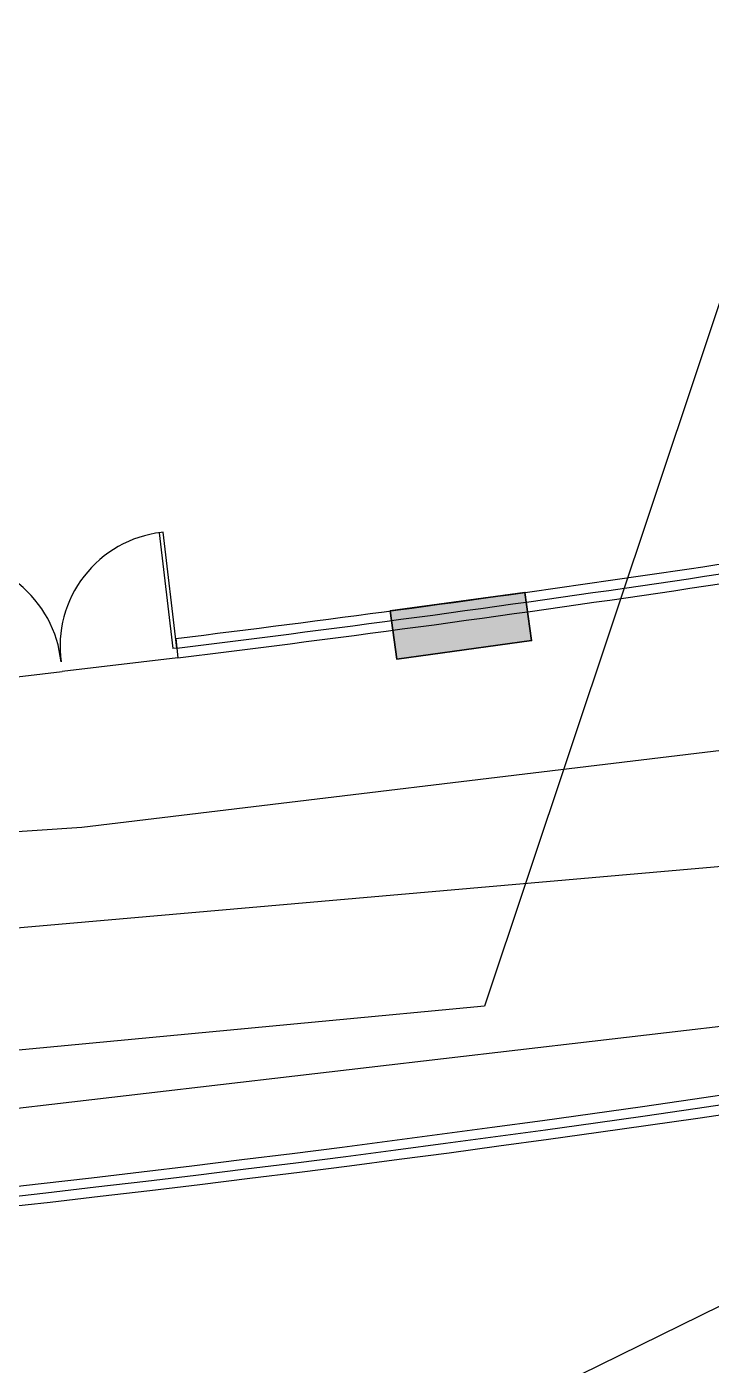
# Model space of a CAD drawing. Header units: inches. Extents: x -221585 to 401252, y -284294 to 332380.
# Drawn here: x 158059 to 158411, y 40077 to 40765 of the extents above; entities that cross this region are included whole.
import ezdxf

# ---------------------------------------------------------------- set-up
doc = ezdxf.new("R2010")
doc.units = ezdxf.units.IN
doc.header["$MEASUREMENT"] = 0
doc.layers.add('column fa 25', color=3, linetype='Continuous', lineweight=35)

# ---------------------------------------------------------------- blocks, each defined once
blk = doc.blocks.new('RYTRTRTRTRT')
at = {"color": 1}
for p, q in [((42.5178, 61.1535), (42.5178, 61.7535)), ((42.5178, 61.7535), (42.5378, 61.7535)), ((42.5378, 61.7535), (42.5378, 61.1535)), ((43.7178, 61.7535), (43.6978, 61.7535)), ((43.6978, 61.7535), (43.6978, 61.1535)), ((43.7178, 61.1535), (43.7178, 61.7535)), ((42.5178, 61.1535), (42.5378, 61.1535)), ((42.5178, 61.1035), (43.1178, 61.1035)), ((43.7178, 61.1035), (43.1178, 61.1035)), ((43.7178, 61.1535), (43.6978, 61.1535))]:
    blk.add_line(p, q, dxfattribs=at)
for centre, start, end in [((42.5278, 61.1634), 359.03707, 90), ((43.7078, 61.1634), 90, 180.96293)]:
    blk.add_arc(centre, 0.5901, start, end, dxfattribs=at)
blk = doc.blocks.new('dd')
at = {"layer": 'column fa 25', "ltscale": 10}
h = blk.add_hatch(color=3, dxfattribs=at)
h.set_gradient(color1=(141, 141, 141), color2=(145, 145, 145), one_color=1, tint=0.57, name='CYLINDER')
h.paths.add_polyline_path([(177327.77, 119885.96), (177352.77, 119885.96), (177352.77, 119955.96), (177327.77, 119955.96)])
at = {"layer": 'column fa 25', "color": 1, "ltscale": 10}
blk.add_lwpolyline([(177327.77, 119885.96), (177352.77, 119885.96), (177352.77, 119955.96), (177327.77, 119955.96)], close=True, dxfattribs=at)

msp = doc.modelspace()

# ---------------------------------------------------------------- linework, layer by layer
at = {"color": 42}
for p, q in [((158501.04, 40880.12), (158294.2, 40261.67)), ((158294.2, 40261.67), (157286.44, 40166.81))]:
    msp.add_line(p, q, dxfattribs=at)
at = {"color": 5, "ltscale": 10}
msp.add_line((158135.52, 40450.7), (158136.59, 40440.75), dxfattribs=at)
at = {"color": 6}
for p, q in [((158087.14, 40353.81), (158582.57, 40413.24)), ((157134.61, 40289.07), (158087.14, 40353.81))]:
    msp.add_line(p, q, dxfattribs=at)
at = {"color": 1}
msp.add_line((158570.6, 40347.04), (157202.12, 40227.38), dxfattribs=at)
at = {"color": 144}
msp.add_line((158705.96, 40285.07), (157966.01, 40198.97), dxfattribs=at)
at = {"color": 2, "ltscale": 8}
msp.add_line((158637.8, 40216.98), (156998.06, 39410.98, 0.42), dxfattribs=at)
at = {"color": 5, "ltscale": 10}
for centre, radius, start, end in [((156813.29, 51178.02), 10813.5, 277.025909, 279.841382), ((156812.29, 51184.56), 10815.12, 277.027707, 279.469239), ((156822.88, 51109.62), 10749.44, 277.019739, 279.852739)]:
    msp.add_arc(centre, radius, start, end, dxfattribs=at)
at = {"color": 2, "ltscale": 8}
for radius, start in [(11078.5, 270.850959), (11083.5, 270.876806), (11088.5, 270.90263)]:
    msp.add_arc((156813.29, 51178.02), radius, start, 279.450492, dxfattribs=at)

# ---------------------------------------------------------------- block references
at = {"color": 4, "xscale": 100.0000000000002, "yscale": 100.0000000000002, "zscale": 100.0000000000002, "rotation": 6.730391491330731}
msp.add_blockref('RYTRTRTRTRT', (154511.05, 33860.15), dxfattribs=at)
at = {"layer": 'column fa 25', "color": 3, "rotation": 277.8014567610936}
msp.add_blockref('dd', (15398.8, 199877.94, 0), dxfattribs=at)

doc.saveas('drawing.dxf')
